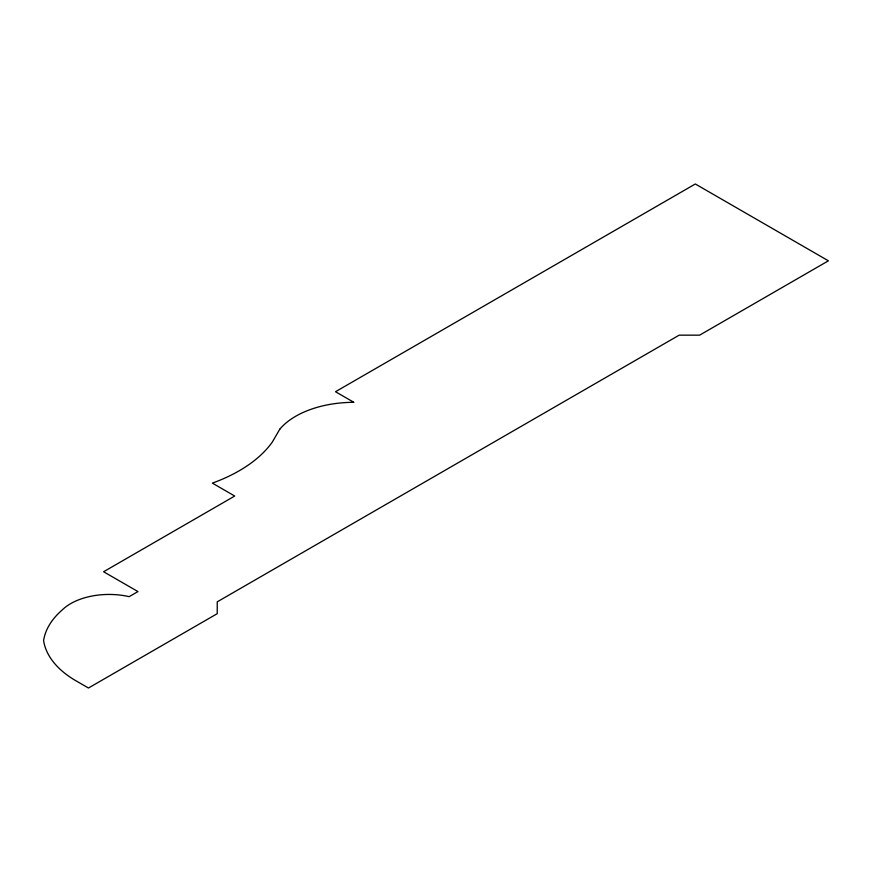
<?xml version="1.0" encoding="UTF-8"?>
<svg xmlns="http://www.w3.org/2000/svg" width="872" height="872" viewBox="0 0 872 872"><rect width="100%" height="100%" fill="white"/><g stroke="black" fill="none" stroke-linecap="round" stroke-linejoin="round"><path stroke-width="1.31" d="M279.792 429.188L272.326 442.039A151.565 87.505 0 0 1 212.354 483.121L234.721 496.037L103.594 571.749L137.95 591.576L129.154 596.655A54.38 31.392 0 0 0 62.065 610.106A113.556 65.564 0 0 0 43.6 640.517A112.401 64.899 0 0 0 75.461 680.509L88.464 688.019L217.237 613.67L217.237 601.844L679.146 335.164L699.627 335.164L828.4 260.815L695.322 183.981L335.502 391.724L353.879 402.33A82.317 47.524 0 0 0 279.792 429.188"/></g></svg>
